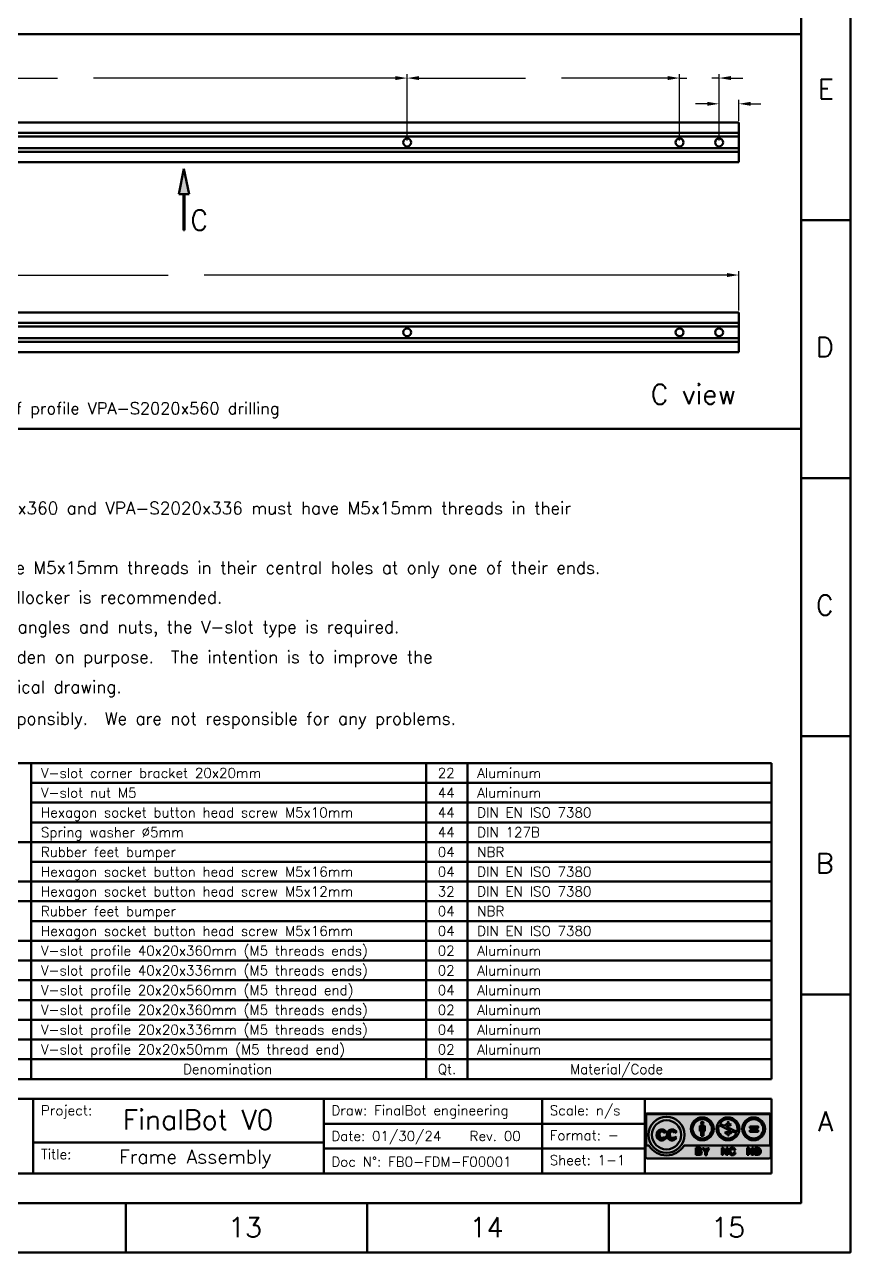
# Model space of a CAD drawing. Extents: x 20576 to 22412, y -9539 to -8232.
# Drawn here: x 21993 to 22412, y -9539 to -8917 of the extents above; entities that cross this region are included whole.
import ezdxf

# ---------------------------------------------------------------- set-up
doc = ezdxf.new("R2010")
doc.units = 0
doc.header["$PDMODE"] = 34
doc.layers.get('0').update_dxf_attribs({"lineweight": 0})
doc.layers.add('Cotas', color=90, linetype='Continuous')
doc.layers.add('Perfis e Cantoneiras', color=2, linetype='Continuous', lineweight=50)
doc.layers.add('Peças Usinadas', color=120, linetype='Continuous', lineweight=50)
doc.styles.get("Standard").update_dxf_attribs({"font": 'romans.shx'})
doc.dimstyles.get("Standard").update_dxf_attribs({"dimtxt": 6, "dimasz": 6, "dimexe": 2, "dimexo": 1, "dimgap": 1, "dimtad": 0, "dimtoh": 1, "dimcen": 0.09, "dimadec": 0, "dimazin": 0, "dimtfac": 1, "dimtdec": 4, "dimtofl": 0, "dimtmove": 0, "dimatfit": 3, "dimfxl": 1, "dimtolj": 1, "dimtzin": 0, "dimarcsym": 0})

# ---------------------------------------------------------------- blocks, each defined once
blk = doc.blocks.new('*D_2')
at = {"color": 0, "linetype": 'ByBlock', "lineweight": -2}
for p, q in [((21851.2, -8976.16), (21851.2, -8942.58)), ((22187.2, -8976.16), (22187.2, -8942.58)), ((21857.2, -8944.58), (22010.05, -8944.58)), ((22181.2, -8944.58), (22028.34, -8944.58))]:
    blk.add_line(p, q, dxfattribs=at)
for points in [[(21851.2, -8944.58), (21857.2, -8945.58), (21851.2, -8944.58), (21857.2, -8943.58)], [(22187.2, -8944.58), (22181.2, -8943.58), (22187.2, -8944.58), (22181.2, -8945.58)]]:
    blk.add_solid(points, dxfattribs=at)
at = {"layer": 'Defpoints', "color": 0, "linetype": 'ByBlock', "lineweight": 0}
for p in [(21851.2, -8944.58), (22187.2, -8944.58), (21851.2, -8977.16), (22187.2, -8977.16)]:
    blk.add_point(p, dxfattribs=at)
blk = doc.blocks.new('*D_3')
at = {"color": 0, "linetype": 'ByBlock', "lineweight": -2}
for p, q in [((22187.2, -8976.16), (22187.2, -8942.58)), ((22325.2, -8976.16), (22325.2, -8942.58)), ((22193.2, -8944.58), (22247.05, -8944.58)), ((22319.2, -8944.58), (22265.34, -8944.58))]:
    blk.add_line(p, q, dxfattribs=at)
for points in [[(22187.2, -8944.58), (22193.2, -8945.58), (22187.2, -8944.58), (22193.2, -8943.58)], [(22325.2, -8944.58), (22319.2, -8943.58), (22325.2, -8944.58), (22319.2, -8945.58)]]:
    blk.add_solid(points, dxfattribs=at)
at = {"layer": 'Defpoints', "color": 0, "linetype": 'ByBlock', "lineweight": 0}
for p in [(22187.2, -8944.58), (22325.2, -8944.58), (22187.2, -8977.16), (22325.2, -8977.16)]:
    blk.add_point(p, dxfattribs=at)
blk = doc.blocks.new('*D_4')
at = {"color": 0, "linetype": 'ByBlock', "lineweight": -2}
for p, q in [((22325.2, -8976.16), (22325.2, -8942.58)), ((22345.2, -8976.16), (22345.2, -8942.58)), ((22319.2, -8944.58), (22313.2, -8944.58)), ((22325.2, -8944.58), (22328.94, -8944.58)), ((22345.2, -8944.58), (22341.52, -8944.58)), ((22351.2, -8944.58), (22357.2, -8944.58))]:
    blk.add_line(p, q, dxfattribs=at)
for points in [[(22325.2, -8944.58), (22319.2, -8943.58), (22325.2, -8944.58), (22319.2, -8945.58)], [(22345.2, -8944.58), (22351.2, -8945.58), (22345.2, -8944.58), (22351.2, -8943.58)]]:
    blk.add_solid(points, dxfattribs=at)
at = {"layer": 'Defpoints', "color": 0, "linetype": 'ByBlock', "lineweight": 0}
for p in [(22325.2, -8944.58), (22345.2, -8944.58), (22325.2, -8977.16), (22345.2, -8977.16)]:
    blk.add_point(p, dxfattribs=at)
blk = doc.blocks.new('*D_5')
at = {"color": 0, "linetype": 'ByBlock', "lineweight": -2}
for p, q in [((22339.2, -8957.61), (22333.2, -8957.61)), ((22345.2, -8976.16), (22345.2, -8955.61)), ((22355.2, -8966.16), (22355.2, -8955.61)), ((22361.2, -8957.61), (22366.32, -8957.61))]:
    blk.add_line(p, q, dxfattribs=at)
for points in [[(22345.2, -8957.61), (22339.2, -8956.61), (22345.2, -8957.61), (22339.2, -8958.61)], [(22355.2, -8957.61), (22361.2, -8958.61), (22355.2, -8957.61), (22361.2, -8956.61)]]:
    blk.add_solid(points, dxfattribs=at)
at = {"layer": 'Defpoints', "color": 0, "linetype": 'ByBlock', "lineweight": 0}
for p in [(22345.2, -8957.61), (22355.2, -8957.61), (22355.2, -8967.16), (22345.2, -8977.16)]:
    blk.add_point(p, dxfattribs=at)
blk = doc.blocks.new('*D_6')
at = {"color": 0, "linetype": 'ByBlock', "lineweight": -2}
for p, q in [((21795.2, -9062.35), (21795.2, -9042.35)), ((22355.2, -9062.35), (22355.2, -9042.35)), ((21801.2, -9044.35), (22066.05, -9044.35)), ((22349.2, -9044.35), (22084.34, -9044.35))]:
    blk.add_line(p, q, dxfattribs=at)
for points in [[(21795.2, -9044.35), (21801.2, -9045.35), (21795.2, -9044.35), (21801.2, -9043.35)], [(22355.2, -9044.35), (22349.2, -9043.35), (22355.2, -9044.35), (22349.2, -9045.35)]]:
    blk.add_solid(points, dxfattribs=at)
at = {"layer": 'Defpoints', "color": 0, "linetype": 'ByBlock', "lineweight": 0}
for p in [(21795.2, -9044.35), (22355.2, -9044.35), (21795.2, -9063.35), (22355.2, -9063.35)]:
    blk.add_point(p, dxfattribs=at)
blk = doc.blocks.new('Logo CC')
at = {"layer": 'Peças Usinadas'}
h = blk.add_hatch(color=252, dxfattribs=at)
h.dxf.hatch_style = 1
h.paths.add_polyline_path([(20.48, 4.9, 0.414214), (20.04, 5.34), (-17.19, 5.34, 0.414214), (-17.63, 4.9), (-17.63, -7.85, 0.414214), (-17.19, -8.29), (20.04, -8.29, 0.414214), (20.48, -7.85), (20.48, 4.9)])
h.paths.add_polyline_path([(-16.56, -4.37), (-17.44, -4.37), (-17.44, 4.9, -0.414214), (-17.19, 5.15), (20.04, 5.15, -0.414214), (20.29, 4.9), (20.29, -4.37), (-5.84, -4.37, -0.563159), (-16.56, -4.37)], flags=16)
h.paths.add_polyline_path([(-16.67, -1.12, -1), (-5.73, -1.12, -1), (-16.67, -1.12)], flags=0)
h.paths.add_polyline_path([(-2.34, -5.06), (-1.12, -5.06, -0.661969), (-0.86, -6.06, -0.788457), (-1.09, -7.22), (-2.34, -7.22), (-2.34, -5.06)], flags=16)
h.paths.add_polyline_path([(-0.23, -5.14), (0.26, -5.14), (0.76, -5.98), (1.27, -5.14), (1.76, -5.14), (1, -6.41), (1, -7.27), (0.76, -7.27), (0.53, -7.27), (0.53, -6.41), (-0.23, -5.14)], flags=16)
h.paths.add_polyline_path([(5.57, -5.1), (6.05, -5.1), (6.97, -6.44), (6.97, -5.1), (7.45, -5.1), (7.45, -7.21), (6.97, -7.21), (6.05, -5.87), (6.05, -7.23), (5.57, -7.23), (5.57, -5.1)], flags=16)
h.paths.add_polyline_path([(7.82, -5.75, -0.213732), (8.48, -5.08, -0.134698), (9.1, -5.09, -0.397759), (9.71, -5.83), (9.24, -5.83, 0.6511), (8.35, -5.62, 0.22418), (8.31, -6.58, 0.699149), (9.24, -6.54), (9.71, -6.54, -0.390337), (8.8, -7.31, -0.329081), (7.83, -6.65, -0.166195), (7.82, -5.75)], flags=16)
h.paths.add_polyline_path([(13.29, -5.1), (13.77, -5.1), (14.7, -6.44), (14.7, -5.1), (15.18, -5.1), (15.18, -7.21), (14.7, -7.21), (13.77, -5.87), (13.77, -7.23), (13.29, -7.23), (13.29, -5.1)], flags=16)
h.paths.add_polyline_path([(15.66, -5.1), (16.59, -5.1, -0.863396), (16.59, -7.21), (15.66, -7.21), (15.66, -5.1)], flags=16)
h.paths.add_polyline_path([(16.02, -5.45), (16.59, -5.45, -0.611418), (16.59, -6.9), (16.02, -6.9), (16.02, -5.45)], flags=0)
h.paths.add_polyline_path([(-1.84, -5.45), (-1.29, -5.45, -0.888745), (-1.29, -5.94), (-1.84, -5.94), (-1.84, -5.45)], flags=0)
h.paths.add_polyline_path([(-1.84, -6.36), (-1.21, -6.36, -0.888745), (-1.21, -6.85), (-1.84, -6.85), (-1.84, -6.36)], flags=0)
h.paths.add_polyline_path([(-6.76, -1.12, -1), (-15.64, -1.12, -1), (-6.76, -1.12)], flags=0)
h.paths.add_polyline_path([(3.13, 0.69, -1), (-3.81, 0.69, -1), (3.13, 0.69)], flags=0)
h.paths.add_polyline_path([(2.59, 0.69, -1), (-3.27, 0.69, -1), (2.59, 0.69)], flags=0)
h.paths.add_polyline_path([(-1.12, 1.44, -0.414214), (-0.92, 1.64), (-0.34, 1.64), (0.23, 1.64, -0.414213), (0.43, 1.44), (0.43, 0), (0, 0), (0, -1.46), (-0.34, -1.46), (-0.69, -1.46), (-0.69, 0), (-1.12, 0), (-1.12, 1.44)], flags=0)
h.paths.add_polyline_path([(10.93, 0.69, -1), (3.99, 0.69, -1), (10.93, 0.69)], flags=0)
h.paths.add_polyline_path([(4.75, 1.8), (6.66, 0.93, 0.109981), (8.05, 0.21, -0.673703), (8.15, -0.15, -0.259108), (6.78, -0.18), (6.51, -0.48, 0.155874), (7.39, -0.85), (7.39, -1.33), (7.63, -1.33), (7.63, -0.85, 0.142846), (8.46, -0.56, 0.147289), (8.76, -0.04), (10.07, -0.64, -0.962523), (4.75, 1.8)], flags=0)
h.paths.add_polyline_path([(7.33, 1.73, -0.154068), (8.15, 1.66), (8.43, 1.96, 0.096441), (7.63, 2.24), (7.63, 2.76), (7.39, 2.76), (7.39, 2.26, 0.305146), (6.45, 1.57), (4.97, 2.24, -0.876811), (10.26, -0.18), (7.26, 1.21, -0.730169), (7.33, 1.73)], flags=0)
h.paths.add_polyline_path([(18.73, 0.69, -1), (11.79, 0.69, -1), (18.73, 0.69)], flags=0)
h.paths.add_polyline_path([(18.19, 0.69, -1), (12.33, 0.69, -1), (18.19, 0.69)], flags=0)
h.paths.add_polyline_path([(14.14, 1.43), (16.6, 1.43), (16.6, 0.97), (14.14, 0.97), (14.14, 1.43)], flags=0)
h.paths.add_polyline_path([(-11.27, -0.18), (-11.88, -0.53, 0.450891), (-13.11, -0.33, 0.349848), (-13.01, -1.97, 0.361747), (-11.79, -1.71), (-11.3, -2.06, -0.517788), (-13.86, -2.29, -0.339698), (-13.89, -0.09, -0.489965), (-11.27, -0.18)], flags=0)
h.paths.add_polyline_path([(-8.12, -0.18), (-8.73, -0.53, 0.450891), (-9.96, -0.33, 0.349848), (-9.86, -1.97, 0.361747), (-8.64, -1.71), (-8.15, -2.06, -0.517788), (-10.71, -2.29, -0.339698), (-10.74, -0.09, -0.489965), (-8.12, -0.18)], flags=0)
h.paths.add_polyline_path([(14.14, 0.28), (16.6, 0.28), (16.6, -0.19), (14.14, -0.19), (14.14, 0.28)], flags=0)
h.paths.add_polyline_path([(0.05, 2.45, -1), (-0.74, 2.45, -1), (0.05, 2.45)], flags=0)
h = blk.add_hatch(color=254, dxfattribs=at)
h.dxf.hatch_style = 1
h.paths.add_polyline_path([(20.29, 4.9, 0.414214), (20.04, 5.15), (-17.19, 5.15, 0.414214), (-17.44, 4.9), (-17.44, -4.37), (-16.56, -4.37, 0.563159), (-5.84, -4.37), (20.29, -4.37), (20.29, 4.9)])
h.paths.add_polyline_path([(-5.73, -1.12, -1), (-16.67, -1.12, -1), (-5.73, -1.12)], flags=16)
h.paths.add_polyline_path([(-6.76, -1.12, -1), (-15.64, -1.12, -1), (-6.76, -1.12)], flags=0)
h.paths.add_polyline_path([(3.13, 0.69, -1), (-3.81, 0.69, -1), (3.13, 0.69)], flags=16)
h.paths.add_polyline_path([(2.59, 0.69, -1), (-3.27, 0.69, -1), (2.59, 0.69)], flags=0)
h.paths.add_polyline_path([(-1.12, 1.44, -0.414214), (-0.92, 1.64), (-0.34, 1.64), (0.23, 1.64, -0.414213), (0.43, 1.44), (0.43, 0), (0, 0), (0, -1.46), (-0.34, -1.46), (-0.69, -1.46), (-0.69, 0), (-1.12, 0), (-1.12, 1.44)], flags=0)
h.paths.add_polyline_path([(10.93, 0.69, -1), (3.99, 0.69, -1), (10.93, 0.69)], flags=16)
h.paths.add_polyline_path([(4.75, 1.8), (6.66, 0.93, 0.109981), (8.05, 0.21, -0.673703), (8.15, -0.15, -0.259108), (6.78, -0.18), (6.51, -0.48, 0.155874), (7.39, -0.85), (7.39, -1.33), (7.63, -1.33), (7.63, -0.85, 0.142846), (8.46, -0.56, 0.147289), (8.76, -0.04), (10.07, -0.64, -0.962523), (4.75, 1.8)], flags=0)
h.paths.add_polyline_path([(7.33, 1.73, -0.154068), (8.15, 1.66), (8.43, 1.96, 0.096441), (7.63, 2.24), (7.63, 2.76), (7.39, 2.76), (7.39, 2.26, 0.305146), (6.45, 1.57), (4.97, 2.24, -0.876811), (10.26, -0.18), (7.26, 1.21, -0.730169), (7.33, 1.73)], flags=0)
h.paths.add_polyline_path([(18.73, 0.69, -1), (11.79, 0.69, -1), (18.73, 0.69)], flags=16)
h.paths.add_polyline_path([(18.19, 0.69, -1), (12.33, 0.69, -1), (18.19, 0.69)], flags=0)
h.paths.add_polyline_path([(14.14, 1.43), (16.6, 1.43), (16.6, 0.97), (14.14, 0.97), (14.14, 1.43)], flags=0)
h.paths.add_polyline_path([(-11.27, -0.18), (-11.88, -0.53, 0.450891), (-13.11, -0.33, 0.349848), (-13.01, -1.97, 0.361747), (-11.79, -1.71), (-11.3, -2.06, -0.517788), (-13.86, -2.29, -0.339698), (-13.89, -0.09, -0.489965), (-11.27, -0.18)], flags=0)
h.paths.add_polyline_path([(-8.12, -0.18), (-8.73, -0.53, 0.450891), (-9.96, -0.33, 0.349848), (-9.86, -1.97, 0.361747), (-8.64, -1.71), (-8.15, -2.06, -0.517788), (-10.71, -2.29, -0.339698), (-10.74, -0.09, -0.489965), (-8.12, -0.18)], flags=0)
h.paths.add_polyline_path([(14.14, 0.28), (16.6, 0.28), (16.6, -0.19), (14.14, -0.19), (14.14, 0.28)], flags=0)
h.paths.add_polyline_path([(0.05, 2.45, -1), (-0.74, 2.45, -1), (0.05, 2.45)], flags=0)
h = blk.add_hatch(color=252, dxfattribs=at)
h.dxf.hatch_style = 1
h.paths.add_polyline_path([(-5.73, -1.12, 1), (-16.67, -1.12, 1), (-5.73, -1.12)])
h.paths.add_polyline_path([(-15.64, -1.12, -1), (-6.76, -1.12, -1), (-15.64, -1.12)], flags=16)
h.paths.add_polyline_path([(-13.89, -0.09, -0.489965), (-11.27, -0.18), (-11.88, -0.53, 0.450891), (-13.11, -0.33, 0.349848), (-13.01, -1.97, 0.361747), (-11.79, -1.71), (-11.3, -2.06, -0.517788), (-13.86, -2.29, -0.339698), (-13.89, -0.09)], flags=0)
h.paths.add_polyline_path([(-10.74, -0.09, -0.489965), (-8.12, -0.18), (-8.73, -0.53, 0.450891), (-9.96, -0.33, 0.349848), (-9.86, -1.97, 0.361747), (-8.64, -1.71), (-8.15, -2.06, -0.517788), (-10.71, -2.29, -0.339698), (-10.74, -0.09)], flags=0)
h = blk.add_hatch(color=252, dxfattribs=at)
h.dxf.hatch_style = 1
h.paths.add_polyline_path([(3.13, 0.69, 1), (-3.81, 0.69, 1), (3.13, 0.69)])
h.paths.add_polyline_path([(2.59, 0.69, -1), (-3.27, 0.69, -1), (2.59, 0.69)], flags=16)
h.paths.add_polyline_path([(-0.92, 1.64), (-0.34, 1.64), (0.23, 1.64, -0.414213), (0.43, 1.44), (0.43, 0), (0, 0), (0, -1.46), (-0.34, -1.46), (-0.69, -1.46), (-0.69, 0), (-1.12, 0), (-1.12, 1.44, -0.414214), (-0.92, 1.64)], flags=0)
h.paths.add_polyline_path([(0.05, 2.45, -1), (-0.74, 2.45, -1), (0.05, 2.45)], flags=0)
h = blk.add_hatch(color=252, dxfattribs=at)
h.dxf.hatch_style = 1
h.paths.add_polyline_path([(10.93, 0.69, 1), (3.99, 0.69, 1), (10.93, 0.69)])
h.paths.add_polyline_path([(4.75, 1.8), (6.66, 0.93, 0.109981), (8.05, 0.21, -0.673703), (8.15, -0.15, -0.259108), (6.78, -0.18), (6.51, -0.48, 0.155874), (7.39, -0.85), (7.39, -1.33), (7.63, -1.33), (7.63, -0.85, 0.142846), (8.46, -0.56, 0.147289), (8.76, -0.04), (10.07, -0.64, -0.962523), (4.75, 1.8)], flags=16)
h.paths.add_polyline_path([(10.26, -0.18), (7.26, 1.21, -0.730169), (7.33, 1.73, -0.154068), (8.15, 1.66), (8.43, 1.96, 0.096441), (7.63, 2.24), (7.63, 2.76), (7.39, 2.76), (7.39, 2.26, 0.305146), (6.45, 1.57), (4.97, 2.24, -0.876811), (10.26, -0.18)], flags=16)
h = blk.add_hatch(color=252, dxfattribs=at)
h.dxf.hatch_style = 1
h.paths.add_polyline_path([(18.73, 0.69, 1), (11.79, 0.69, 1), (18.73, 0.69)])
h.paths.add_polyline_path([(18.19, 0.69, -1), (12.33, 0.69, -1), (18.19, 0.69)], flags=16)
h.paths.add_polyline_path([(14.14, 1.43), (16.6, 1.43), (16.6, 0.97), (14.14, 0.97), (14.14, 1.43)], flags=0)
h.paths.add_polyline_path([(14.14, 0.28), (16.6, 0.28), (16.6, -0.19), (14.14, -0.19), (14.14, 0.28)], flags=0)
h = blk.add_hatch(color=7, dxfattribs=at)
h.dxf.hatch_style = 1
h.paths.add_polyline_path([(-6.76, -1.12, 1), (-15.64, -1.12, 1), (-6.76, -1.12)])
h.paths.add_polyline_path([(-13.89, -0.09, -0.489965), (-11.27, -0.18), (-11.88, -0.53, 0.450891), (-13.11, -0.33, 0.349848), (-13.01, -1.97, 0.361747), (-11.79, -1.71), (-11.3, -2.06, -0.517788), (-13.86, -2.29, -0.339698), (-13.89, -0.09)], flags=16)
h.paths.add_polyline_path([(-10.74, -0.09, -0.489965), (-8.12, -0.18), (-8.73, -0.53, 0.450891), (-9.96, -0.33, 0.349848), (-9.86, -1.97, 0.361747), (-8.64, -1.71), (-8.15, -2.06, -0.517788), (-10.71, -2.29, -0.339698), (-10.74, -0.09)], flags=16)
h = blk.add_hatch(color=252, dxfattribs=at)
h.dxf.hatch_style = 1
h.paths.add_polyline_path([(-11.3, -2.06), (-11.79, -1.71, -0.361747), (-13.01, -1.97, -0.349848), (-13.11, -0.33, -0.450891), (-11.88, -0.53), (-11.27, -0.18, 0.489965), (-13.89, -0.09, 0.339698), (-13.86, -2.29, 0.517788), (-11.3, -2.06)])
h = blk.add_hatch(color=252, dxfattribs=at)
h.dxf.hatch_style = 1
h.paths.add_polyline_path([(-8.15, -2.06), (-8.64, -1.71, -0.361747), (-9.86, -1.97, -0.349848), (-9.96, -0.33, -0.450891), (-8.73, -0.53), (-8.12, -0.18, 0.489965), (-10.74, -0.09, 0.339698), (-10.71, -2.29, 0.517788), (-8.15, -2.06)])
h = blk.add_hatch(color=7, dxfattribs=at)
h.dxf.hatch_style = 1
h.paths.add_polyline_path([(2.59, 0.69, 1), (-3.27, 0.69, 1), (2.59, 0.69)])
h.paths.add_polyline_path([(-0.92, 1.64), (-0.34, 1.64), (0.23, 1.64, -0.414213), (0.43, 1.44), (0.43, 0), (0, 0), (0, -1.46), (-0.34, -1.46), (-0.69, -1.46), (-0.69, 0), (-1.12, 0), (-1.12, 1.44, -0.414214), (-0.92, 1.64)], flags=16)
h.paths.add_polyline_path([(0.05, 2.45, -1), (-0.74, 2.45, -1), (0.05, 2.45)], flags=16)
h = blk.add_hatch(color=252, dxfattribs=at)
h.dxf.hatch_style = 1
h.paths.add_polyline_path([(0.43, 1.44, 0.414214), (0.23, 1.64), (-0.34, 1.64), (-0.92, 1.64, 0.414214), (-1.12, 1.44), (-1.12, 0), (-0.69, 0), (-0.69, -1.46), (-0.34, -1.46), (0, -1.46), (0, 0), (0.43, 0), (0.43, 1.44)])
h = blk.add_hatch(color=252, dxfattribs=at)
h.dxf.hatch_style = 1
h.paths.add_polyline_path([(0.05, 2.45, 1), (-0.74, 2.45, 1), (0.05, 2.45)])
h = blk.add_hatch(color=7, dxfattribs=at)
h.dxf.hatch_style = 1
h.paths.add_polyline_path([(6.66, 0.93), (4.75, 1.8, 0.962523), (10.07, -0.64), (8.76, -0.04, -0.147289), (8.46, -0.56, -0.142846), (7.63, -0.85), (7.63, -1.33), (7.39, -1.33), (7.39, -0.85, -0.155874), (6.51, -0.48), (6.78, -0.18, 0.259108), (8.15, -0.15, 0.673703), (8.05, 0.21, -0.109981), (6.66, 0.93)])
h = blk.add_hatch(color=7, dxfattribs=at)
h.dxf.hatch_style = 1
h.paths.add_polyline_path([(7.39, 2.76), (7.63, 2.76), (7.63, 2.24, -0.096441), (8.43, 1.96), (8.15, 1.66, 0.154068), (7.33, 1.73, 0.730169), (7.26, 1.21), (10.26, -0.18, 0.876811), (4.97, 2.24), (6.45, 1.57, -0.305146), (7.39, 2.26), (7.39, 2.76)])
h = blk.add_hatch(color=7, dxfattribs=at)
h.dxf.hatch_style = 1
h.paths.add_polyline_path([(12.33, 0.69, 1), (18.19, 0.69, 1), (12.33, 0.69)])
h.paths.add_polyline_path([(14.14, 1.43), (16.6, 1.43), (16.6, 0.97), (14.14, 0.97), (14.14, 1.43)], flags=16)
h.paths.add_polyline_path([(14.14, 0.28), (16.6, 0.28), (16.6, -0.19), (14.14, -0.19), (14.14, 0.28)], flags=16)
h = blk.add_hatch(color=252, dxfattribs=at)
h.dxf.hatch_style = 1
h.paths.add_polyline_path([(16.6, 1.43), (14.14, 1.43), (14.14, 0.97), (16.6, 0.97), (16.6, 1.43)])
h = blk.add_hatch(color=252, dxfattribs=at)
h.dxf.hatch_style = 1
h.paths.add_polyline_path([(16.6, 0.28), (14.14, 0.28), (14.14, -0.19), (16.6, -0.19), (16.6, 0.28)])
h = blk.add_hatch(color=7, dxfattribs=at)
h.dxf.hatch_style = 1
h.paths.add_polyline_path([(-0.86, -6.06, 0.661969), (-1.12, -5.06), (-2.34, -5.06), (-2.34, -7.22), (-1.09, -7.22, 0.788457), (-0.86, -6.06)])
h.paths.add_polyline_path([(-1.84, -5.45), (-1.29, -5.45, -0.888745), (-1.29, -5.94), (-1.84, -5.94), (-1.84, -5.45)], flags=16)
h.paths.add_polyline_path([(-1.84, -6.36), (-1.21, -6.36, -0.888745), (-1.21, -6.85), (-1.84, -6.85), (-1.84, -6.36)], flags=16)
h = blk.add_hatch(color=252, dxfattribs=at)
h.dxf.hatch_style = 1
h.paths.add_polyline_path([(-1.29, -5.45), (-1.84, -5.45), (-1.84, -5.94), (-1.29, -5.94, 0.888745), (-1.29, -5.45)])
h = blk.add_hatch(color=252, dxfattribs=at)
h.dxf.hatch_style = 1
h.paths.add_polyline_path([(-1.21, -6.36), (-1.84, -6.36), (-1.84, -6.85), (-1.21, -6.85, 0.888745), (-1.21, -6.36)])
h = blk.add_hatch(color=7, dxfattribs=at)
h.dxf.hatch_style = 1
h.paths.add_polyline_path([(1.76, -5.14), (1.27, -5.14), (0.76, -5.98), (0.26, -5.14), (-0.23, -5.14), (0.53, -6.41), (0.53, -7.27), (0.76, -7.27), (1, -7.27), (1, -6.41), (1.76, -5.14)])
h = blk.add_hatch(color=7, dxfattribs=at)
h.dxf.hatch_style = 1
h.paths.add_polyline_path([(7.45, -5.1), (6.97, -5.1), (6.97, -6.44), (6.05, -5.1), (5.57, -5.1), (5.57, -7.23), (6.05, -7.23), (6.05, -5.87), (6.97, -7.21), (7.45, -7.21), (7.45, -5.1)])
h = blk.add_hatch(color=7, dxfattribs=at)
h.dxf.hatch_style = 1
h.paths.add_polyline_path([(9.71, -6.54), (9.24, -6.54, -0.699149), (8.31, -6.58, -0.22418), (8.35, -5.62, -0.6511), (9.24, -5.83), (9.71, -5.83, 0.397759), (9.1, -5.09, 0.134698), (8.48, -5.08, 0.213732), (7.82, -5.75, 0.166195), (7.83, -6.65, 0.329081), (8.8, -7.31, 0.390337), (9.71, -6.54)])
h = blk.add_hatch(color=7, dxfattribs=at)
h.dxf.hatch_style = 1
h.paths.add_polyline_path([(15.18, -5.1), (14.7, -5.1), (14.7, -6.44), (13.77, -5.1), (13.29, -5.1), (13.29, -7.23), (13.77, -7.23), (13.77, -5.87), (14.7, -7.21), (15.18, -7.21), (15.18, -5.1)])
h = blk.add_hatch(color=7, dxfattribs=at)
h.dxf.hatch_style = 1
h.paths.add_polyline_path([(16.59, -5.1), (15.66, -5.1), (15.66, -7.21), (16.59, -7.21, 0.863396), (16.59, -5.1)])
h.paths.add_polyline_path([(16.02, -5.45), (16.59, -5.45, -0.611418), (16.59, -6.9), (16.02, -6.9), (16.02, -5.45)], flags=16)
h = blk.add_hatch(color=252, dxfattribs=at)
h.dxf.hatch_style = 1
h.paths.add_polyline_path([(16.59, -5.45), (16.02, -5.45), (16.02, -6.9), (16.59, -6.9, 0.611418), (16.59, -5.45)])
for p, q in [((-17.85, 9.83), (-17.85, -12.87)), ((-17.85, 9.83), (20.69, 9.83)), ((20.69, 9.83), (20.69, -12.87)), ((20.69, -12.87), (-17.85, -12.87))]:
    blk.add_line(p, q, dxfattribs=at)
at = {"layer": 'Peças Usinadas', "color": 252}
for p, q in [((-17.63, 4.9), (-17.63, -7.85)), ((-17.44, 4.9), (-17.44, -4.37)), ((-17.19, 5.34), (20.04, 5.34)), ((-17.19, 5.15), (20.04, 5.15)), ((20.29, -4.37), (20.29, 4.9)), ((20.48, -7.85), (20.48, 4.9)), ((-1.12, 0), (-1.12, 1.44)), ((-0.69, 0), (-1.12, 0)), ((-0.92, 1.64), (-0.34, 1.64)), ((-0.69, -1.46), (-0.69, 0)), ((0.23, 1.64), (-0.34, 1.64)), ((0, 0), (0.43, 0)), ((0, -1.46), (0, 0)), ((0.43, 0), (0.43, 1.44)), ((4.75, 1.8), (6.66, 0.93)), ((4.97, 2.24), (6.45, 1.57)), ((7.26, 1.21), (10.26, -0.18)), ((8.15, 1.66), (8.43, 1.96)), ((-11.27, -0.18), (-11.88, -0.53)), ((-11.3, -2.06), (-11.79, -1.71)), ((-8.12, -0.18), (-8.73, -0.53)), ((-8.15, -2.06), (-8.64, -1.71)), ((-0.34, -1.46), (-0.69, -1.46)), ((-0.34, -1.46), (0, -1.46)), ((6.51, -0.48), (6.78, -0.18)), ((8.76, -0.04), (10.07, -0.64)), ((-17.44, -4.37), (-16.56, -4.37)), ((-5.84, -4.37), (20.29, -4.37)), ((-2.34, -5.06), (-1.12, -5.06)), ((-2.34, -7.22), (-2.34, -5.06)), ((-2.34, -7.22), (-1.09, -7.22)), ((-1.84, -5.94), (-1.84, -5.45)), ((-1.84, -5.45), (-1.29, -5.45)), ((-1.84, -5.94), (-1.29, -5.94)), ((-1.84, -6.36), (-1.21, -6.36)), ((-1.84, -6.85), (-1.84, -6.36)), ((-1.84, -6.85), (-1.21, -6.85)), ((-0.23, -5.14), (0.26, -5.14)), ((0.53, -6.41), (-0.23, -5.14)), ((0.76, -5.98), (0.26, -5.14)), ((0.53, -7.27), (0.53, -6.41)), ((0.53, -7.27), (0.76, -7.27)), ((0.76, -5.98), (1.27, -5.14)), ((1, -7.27), (0.76, -7.27)), ((1, -6.41), (1.76, -5.14)), ((1, -7.27), (1, -6.41)), ((1.76, -5.14), (1.27, -5.14)), ((5.57, -5.1), (6.05, -5.1)), ((5.57, -7.23), (5.57, -5.1)), ((5.57, -7.23), (6.05, -7.23)), ((6.05, -5.1), (6.97, -6.44)), ((6.05, -5.87), (6.97, -7.21)), ((6.05, -7.23), (6.05, -5.87)), ((6.97, -6.44), (6.97, -5.1)), ((6.97, -5.1), (7.45, -5.1)), ((6.97, -7.21), (7.45, -7.21)), ((7.45, -7.21), (7.45, -5.1)), ((9.24, -5.83), (9.71, -5.83)), ((9.24, -6.54), (9.71, -6.54)), ((13.29, -5.1), (13.77, -5.1)), ((13.29, -7.23), (13.29, -5.1)), ((13.29, -7.23), (13.77, -7.23)), ((13.77, -5.1), (14.7, -6.44)), ((13.77, -5.87), (14.7, -7.21)), ((13.77, -7.23), (13.77, -5.87)), ((14.7, -6.44), (14.7, -5.1)), ((14.7, -5.1), (15.18, -5.1)), ((14.7, -7.21), (15.18, -7.21)), ((15.18, -7.21), (15.18, -5.1)), ((15.66, -5.1), (16.59, -5.1)), ((15.66, -7.21), (15.66, -5.1)), ((15.66, -7.21), (16.59, -7.21)), ((16.59, -5.45), (16.02, -5.45)), ((16.02, -6.9), (16.02, -5.45)), ((16.59, -6.9), (16.02, -6.9)), ((20.04, -8.29), (-17.19, -8.29))]:
    blk.add_line(p, q, dxfattribs=at)
at = {"layer": 'Peças Usinadas', "color": 252, "flags": 128}
for points in [[(7.63, 2.24), (7.63, 2.76), (7.39, 2.76), (7.39, 2.26)], [(7.39, -1.33), (7.63, -1.33), (7.63, -0.85)], [(7.39, -0.85), (7.39, -1.33)]]:
    blk.add_lwpolyline(points, dxfattribs=at)
for points in [[(14.14, 1.43), (16.6, 1.43), (16.6, 0.97), (14.14, 0.97)], [(14.14, 0.28), (16.6, 0.28), (16.6, -0.19), (14.14, -0.19)]]:
    blk.add_lwpolyline(points, close=True, dxfattribs=at)
at = {"layer": 'Peças Usinadas', "color": 252}
for centre, radius in [((-11.2, -1.12), 5.47), ((-0.34, 0.69), 3.47), ((7.46, 0.69), 3.47), ((15.26, 0.69), 3.47), ((-11.2, -1.12), 4.44), ((-0.34, 0.69), 2.93), ((-0.35, 2.45), 0.394), ((15.26, 0.69), 2.93)]:
    blk.add_circle(centre, radius, dxfattribs=at)
for centre, radius, start, end in [((-17.19, 4.9), 0.44, 90, 180), ((-17.19, 4.9), 0.25, 90, 180), ((20.04, 4.9), 0.44, 360, 90), ((20.04, 4.9), 0.25, 360, 90), ((-12.61, -1.14), 1.65, 35.899, 140.312), ((-9.46, -1.14), 1.65, 35.899, 140.312), ((-0.92, 1.44), 0.2, 90, 180), ((0.23, 1.44), 0.2, 360, 90), ((7.46, 0.69), 2.93, 157.5777, 333.2017), ((7.46, 0.69), 2.93, 342.9005, 147.879), ((7.43, 1.22), 1.04, 92.4066, 160.2839), ((8.98, 3.7), 3.61, 230.0829, 255.1878), ((7.38, 1.46), 0.274, 100.5329, 245.0759), ((7.64, 0.38), 1.38, 67.9424, 102.9766), ((7.31, 0.05), 2.22, 59.7313, 81.7659), ((8.03, 0.01), 0.197, 307.7598, 83.633), ((-12.44, -1.17), 1.81, 143.2776, 218.3278), ((-12.66, -1.27), 1.57, 220.4297, 329.9279), ((-12.03, -1.08), 1.32, 145.1635, 222.2927), ((-12.59, -0.97), 0.834, 32.2581, 129.3387), ((-12.56, -1.11), 0.977, 242.5501, 322.0999), ((-9.29, -1.17), 1.81, 143.2776, 218.3278), ((-9.51, -1.27), 1.57, 220.4297, 329.9279), ((-8.88, -1.08), 1.32, 145.1635, 222.2927), ((-9.44, -0.97), 0.834, 32.2581, 129.3387), ((-9.41, -1.11), 0.977, 242.5501, 322.0999), ((7.53, 0.72), 1.58, 229.3802, 264.8188), ((7.44, 1.08), 1.41, 242.197, 300.3024), ((7.53, 0.72), 1.58, 273.4515, 305.9694), ((7.75, 0.21), 1.05, 312.6699, 346.185), ((-11.2, -1.12), 6.26, 211.2271, 328.7729), ((-1.32, -5.69), 0.246, 276.7421, 83.2579), ((-1.24, -6.61), 0.246, 276.7421, 83.2579), ((-1.2, -5.61), 0.563, 307.4065, 81.4197), ((-1.11, -6.61), 0.605, 272.1182, 65.1353), ((9.14, -6.19), 1.39, 161.3638, 199.108), ((8.89, -6.15), 1.14, 111.2202, 159.478), ((8.76, -6.32), 0.992, 199.5295, 272.3911), ((9.34, -6.14), 1.12, 152.4639, 203.0066), ((8.77, -6.39), 0.498, 202.1633, 342.0005), ((8.75, -5.93), 0.504, 10.3325, 142.6051), ((8.78, -6.21), 1.17, 74.3385, 105.0244), ((8.84, -6.43), 0.878, 267.2945, 352.5847), ((9.01, -5.79), 0.705, 356.0828, 82.8454), ((16.43, -6.15), 1.06, 278.3856, 81.6144), ((16.22, -6.17), 0.813, 297.1152, 62.8848), ((-17.19, -7.85), 0.44, 180, 270), ((20.04, -7.85), 0.44, 270, 360)]:
    blk.add_arc(centre, radius, start, end, dxfattribs=at)
blk = doc.blocks.new('Logo CC 2')
at = {"layer": 'Peças Usinadas', "xscale": 1.666839599609375, "yscale": 1.666839599609375, "zscale": 1.666839599609375}
blk.add_blockref('Logo CC', (-0.72, 0), dxfattribs=at)

msp = doc.modelspace()

# ---------------------------------------------------------------- hatches: boundary and pattern name
at = {"layer": 'Perfis e Cantoneiras'}
h = msp.add_hatch(color=130, dxfattribs=at)
h.dxf.hatch_style = 1
h.paths.add_polyline_path([(22076.76, -9003.331), (22074.119, -8990.515), (22071.478, -9003.331), (22074.119, -9003.331), (22076.76, -9003.331)])
h = msp.add_hatch(color=130, dxfattribs=at)
h.dxf.hatch_style = 1
h.paths.add_polyline_path([(22074.431, -9021.594), (22074.431, -9003.331), (22073.806, -9003.331), (22073.806, -9021.594), (22074.431, -9021.594)])

# ---------------------------------------------------------------- linework, layer by layer
for p, q in [((21795.195, -8967.161), (22355.195, -8967.161)), ((22315.195, -8967.161), (22355.195, -8967.161)), ((22355.195, -8967.161), (22355.195, -8987.161)), ((21795.195, -8972.361), (22355.195, -8972.361)), ((21795.195, -8974.161), (22355.195, -8974.161)), ((21795.195, -8980.161), (22355.195, -8980.161)), ((21795.195, -8981.961), (22355.195, -8981.961)), ((21795.195, -8987.161), (22355.195, -8987.161)), ((21795.195, -9063.349), (22355.195, -9063.349)), ((22315.195, -9063.349), (22355.195, -9063.349)), ((22355.195, -9063.349), (22355.195, -9083.349)), ((21795.195, -9068.549), (22355.195, -9068.549)), ((21795.195, -9070.349), (22355.195, -9070.349)), ((21795.195, -9076.349), (22355.195, -9076.349)), ((21795.195, -9078.149), (22355.195, -9078.149)), ((21795.195, -9083.349), (22355.195, -9083.349))]:
    msp.add_line(p, q, dxfattribs=at)
at = {"layer": 'Perfis e Cantoneiras', "color": 130}
for p, q in [((22074.119, -8990.515), (22071.478, -9003.331)), ((22074.119, -8990.515), (22076.76, -9003.331)), ((22076.76, -9003.331), (22071.478, -9003.331)), ((22073.806, -9003.331), (22073.806, -9021.594)), ((22073.806, -9003.331), (22074.431, -9003.331)), ((22074.431, -9003.331), (22074.431, -9021.594)), ((22073.806, -9021.594), (22074.431, -9021.594))]:
    msp.add_line(p, q, dxfattribs=at)
at = {"layer": 'Perfis e Cantoneiras'}
for centre in [(22187.195, -8977.161), (22325.195, -8977.161), (22345.195, -8977.161), (22187.195, -9073.349), (22325.195, -9073.349), (22345.195, -9073.349)]:
    msp.add_circle(centre, 2, dxfattribs=at)
at = {"layer": 'Peças Usinadas'}
for p, q in [((22386.742, -8922.285), (21714.865, -8922.285)), ((22411.742, -9016.516), (22386.742, -9016.516)), ((21714.865, -9122.277), (22386.742, -9122.277)), ((22411.742, -9147.231), (22386.742, -9147.231)), ((22411.742, -9277.946), (22386.742, -9277.946)), ((22371.742, -9291.542), (21905.125, -9291.542)), ((21996.788, -9291.542), (21996.788, -9451.542)), ((22196.788, -9291.542), (22196.788, -9451.542)), ((22217.788, -9291.542), (22217.788, -9451.542)), ((22371.742, -9291.542), (22371.742, -9451.542)), ((22371.742, -9301.542), (21996.788, -9301.542)), ((22371.742, -9311.542), (21996.788, -9311.542)), ((22371.742, -9321.542), (21996.788, -9321.542)), ((22371.742, -9331.542), (21905.125, -9331.542)), ((22371.742, -9341.542), (21996.788, -9341.542)), ((22371.742, -9351.542), (21905.125, -9351.542)), ((22371.742, -9361.542), (21905.125, -9361.542)), ((22371.742, -9361.542), (21905.125, -9361.542)), ((22371.742, -9371.542), (21996.788, -9371.542)), ((22371.742, -9381.542), (21905.125, -9381.542)), ((22371.742, -9391.542), (21905.125, -9391.542)), ((22371.742, -9401.542), (21905.125, -9401.542)), ((22411.742, -9408.661), (22386.742, -9408.661)), ((22371.742, -9411.542), (21905.125, -9411.542)), ((22371.742, -9411.542), (21905.125, -9411.542)), ((22371.742, -9421.542), (21905.125, -9421.542)), ((22371.742, -9421.542), (21925.788, -9421.542)), ((22371.742, -9431.542), (21905.125, -9431.542)), ((22371.742, -9441.542), (21905.125, -9441.542)), ((22371.742, -9451.542), (21905.125, -9451.542)), ((21906.099, -9461.542), (22371.742, -9461.542)), ((21997.761, -9483.758), (21997.761, -9461.542)), ((22144.893, -9461.542), (22144.893, -9483.758)), ((22255.506, -9461.542), (22255.506, -9499.376)), ((22307.506, -9461.542), (22307.506, -9499.376)), ((22371.742, -9461.542), (22371.742, -9499.376)), ((22307.506, -9474.156), (22144.893, -9474.156)), ((22144.893, -9483.758), (21997.761, -9483.758)), ((21997.761, -9483.758), (22144.893, -9483.758)), ((21997.761, -9499.376), (21997.761, -9483.758)), ((22144.893, -9483.758), (22144.893, -9499.376)), ((22307.506, -9486.766), (22144.893, -9486.766)), ((22371.742, -9499.376), (21906.099, -9499.376)), ((22386.742, -9514.376), (22386.742, -9499.376)), ((22044.596, -9514.376), (22044.596, -9539.376)), ((22166.978, -9514.376), (22166.978, -9539.376)), ((22289.36, -9514.376), (22289.36, -9539.376))]:
    msp.add_line(p, q, dxfattribs=at)
at = {"layer": 'Peças Usinadas', "flags": 128}
for points in [[(20576.013, -9539.376), (22411.742, -9539.376), (22411.742, -8232.227), (20576.013, -8232.227)], [(20601.013, -9514.376), (22386.742, -9514.376), (22386.742, -8257.227), (20601.013, -8257.227)]]:
    msp.add_lwpolyline(points, close=True, dxfattribs=at)

# ---------------------------------------------------------------- block references
at = {"layer": 'Peças Usinadas'}
msp.add_blockref('Logo CC 2', (22337.972, -9477.925), dxfattribs=at)

# ---------------------------------------------------------------- texts
at = {"layer": 'Cotas'}
for s, height, p in [('E', 10, (22395.219, -8955.118)), ('D', 10, (22394.219, -9085.833)), ('C', 10, (22394.219, -9216.548)), ('V-slot corner bracket 20x20mm', 5, (22001.67, -9299.041)), ('22', 5, (22202.67, -9299.041)), ('Aluminum', 5, (22222.67, -9299.041)), ('V-slot nut M5', 5, (22001.67, -9309.041)), ('44', 5, (22202.67, -9309.041)), ('Aluminum', 5, (22222.67, -9309.041)), ('Hexagon socket button head screw M5x10mm', 5, (22001.67, -9319.041)), ('44', 5, (22202.67, -9319.041)), ('DIN EN ISO 7380', 5, (22222.67, -9319.041)), ('Spring washer %%c5mm', 5, (22001.67, -9329.041)), ('44', 5, (22202.67, -9329.041)), ('DIN 127B', 5, (22222.67, -9329.041)), ('Rubber feet bumper', 5, (22001.67, -9339.041)), ('04', 5, (22202.67, -9339.041)), ('NBR', 5, (22222.67, -9339.041)), ('B', 10, (22394.219, -9347.263)), ('Hexagon socket button head screw M5x16mm', 5, (22001.67, -9349.041)), ('04', 5, (22202.67, -9349.041)), ('DIN EN ISO 7380', 5, (22222.67, -9349.041)), ('Hexagon socket button head screw M5x12mm', 5, (22001.67, -9359.041)), ('32', 5, (22202.67, -9359.041)), ('DIN EN ISO 7380', 5, (22222.67, -9359.041)), ('Rubber feet bumper', 5, (22001.67, -9369.041)), ('04', 5, (22202.67, -9369.041)), ('NBR', 5, (22222.67, -9369.041)), ('Hexagon socket button head screw M5x16mm', 5, (22001.67, -9379.041)), ('04', 5, (22202.67, -9379.041)), ('DIN EN ISO 7380', 5, (22222.67, -9379.041)), ('V-slot profile 40x20x360mm (M5 threads ends)', 5, (22001.67, -9389.041)), ('02', 5, (22202.67, -9389.041)), ('Aluminum', 5, (22222.67, -9389.041)), ('V-slot profile 40x20x336mm (M5 threads ends)', 5, (22001.67, -9399.041)), ('02', 5, (22202.67, -9399.041)), ('Aluminum', 5, (22222.67, -9399.041)), ('V-slot profile 20x20x560mm (M5 thread end)', 5, (22001.67, -9409.041)), ('04', 5, (22202.67, -9409.041)), ('Aluminum', 5, (22222.67, -9409.041)), ('V-slot profile 20x20x360mm (M5 threads ends)', 5, (22001.67, -9419.041)), ('02', 5, (22202.67, -9419.041)), ('Aluminum', 5, (22222.67, -9419.041)), ('V-slot profile 20x20x336mm (M5 threads ends)', 5, (22001.67, -9429.041)), ('04', 5, (22202.67, -9429.041)), ('Aluminum', 5, (22222.67, -9429.041)), ('V-slot profile 20x20x50mm (M5 thread end)', 5, (22001.67, -9439.041)), ('02', 5, (22202.67, -9439.041)), ('Aluminum', 5, (22222.67, -9439.041)), ('Denomination', 5, (22073.67, -9449.041)), ('Qt.', 5, (22202.67, -9449.041)), ('Material/Code', 5, (22269.67, -9449.041)), ('Project:', 5, (22001.67, -9469.932)), ('Draw: FinalBot engineering', 5, (22148.802, -9469.932)), ('Scale: n/s', 5, (22259.415, -9469.932)), ('FinalBot V0', 10, (22043.204, -9477.132)), ('A', 10, (22395.219, -9477.978)), ('Date: 01/30/24', 5, (22148.802, -9482.932)), ('Format: -', 5, (22259.415, -9482.542)), ('Rev. 00', 5, (22218.802, -9482.932)), ('Title:', 5, (22001.67, -9492.148)), ('Frame Assembly', 7, (22041.204, -9494.408)), ('Sheet: 1-1', 5, (22259.415, -9495.152)), ('Doc N°: FB0-FDM-F00001', 5, (22148.802, -9495.932)), ('13', 10, (22096.459, -9531.683)), ('14', 10, (22218.841, -9531.683)), ('15', 10, (22341.223, -9531.683))]:
    msp.add_text(s, height=height, dxfattribs=at).set_placement(p)
at = {"layer": 'Cotas', "color": 7}
msp.add_text('Detail of profile VPA-S2020x560 drilling', height=6, dxfattribs=at).set_placement((21957.928, -9114.855))
at = {"layer": 'Cotas', "color": 1}
for s, p in [('- The profiles VPA-R4020x360; VPA-R4020x336; VPA-S2020x360 and VPA-S2020x336 must have M5x15mm threads in their', (21722.489, -9165.535)), ('- The profiles VPA-S2020x560 and VPA-S2020x50 must have M5x15mm threads in their central holes at only one of their ends.', (21722.489, -9195.683)), ('- For all screws and nuts, the use of Loctite 243 blue threadlocker is recommended.', (21722.489, -9210.683)), ('- It is not recommended to use common aluminum profiles, angles and nuts, the V-slot type is required.', (21722.489, -9225.683)), ('- The representation of the center and dashed lines were hidden on purpose.  The intention is to improve the', (21722.489, -9240.942)), ('understanding of users who have no experience with technical drawing.', (21736.115, -9256.052)), ('- This project is a prototype so it may have flaws.  build responsibly.  We are not responsible for any problems.', (21722.489, -9272.091))]:
    msp.add_text(s, height=6.25, dxfattribs=at).set_placement(p)
at = {"layer": 'Perfis e Cantoneiras', "color": 130}
for s, p in [('C', (22077.378, -9021.554)), ('C view', (22310.539, -9109.741))]:
    msp.add_text(s, height=10, dxfattribs=at).set_placement(p)

# ---------------------------------------------------------------- dimensions: what is measured, and where the dimension line sits
at = {"layer": 'Cotas'}
for base, p1, p2, picture, middle in [((22187.195, -8944.578), (21851.195, -8977.161), (22187.195, -8977.161), '*D_2', (22019.195, -8944.578)), ((22325.195, -8944.578), (22187.195, -8977.161), (22325.195, -8977.161), '*D_3', (22256.195, -8944.578)), ((22355.195, -9044.348), (21795.195, -9063.349), (22355.195, -9063.349), '*D_6', (22075.195, -9044.348))]:
    dim = msp.add_linear_dim(base=base, p1=p1, p2=p2, angle=359.999982, dimstyle='Standard', override={"dimscale": 1, "dimpost": '<>'}, dxfattribs=at)
    dim.commit()
    dim.dimension.update_dxf_attribs({"geometry": picture, "text_midpoint": middle})
for base, p1, p2, picture, middle in [((22345.195, -8944.578), (22325.195, -8977.161), (22345.195, -8977.161), '*D_4', (22335.229, -8944.578)), ((22355.195, -8957.61), (22345.195, -8977.161), (22355.195, -8967.161), '*D_5', (22372.649, -8957.61))]:
    dim = msp.add_linear_dim(base=base, p1=p1, p2=p2, angle=359.999982, dimstyle='Standard', override={"dimscale": 1, "dimpost": '<>'}, dxfattribs=at)
    dim.commit()
    dim.dimension.update_dxf_attribs({"geometry": picture, "text_midpoint": middle, "dimtype": 160})

doc.saveas('drawing.dxf')
